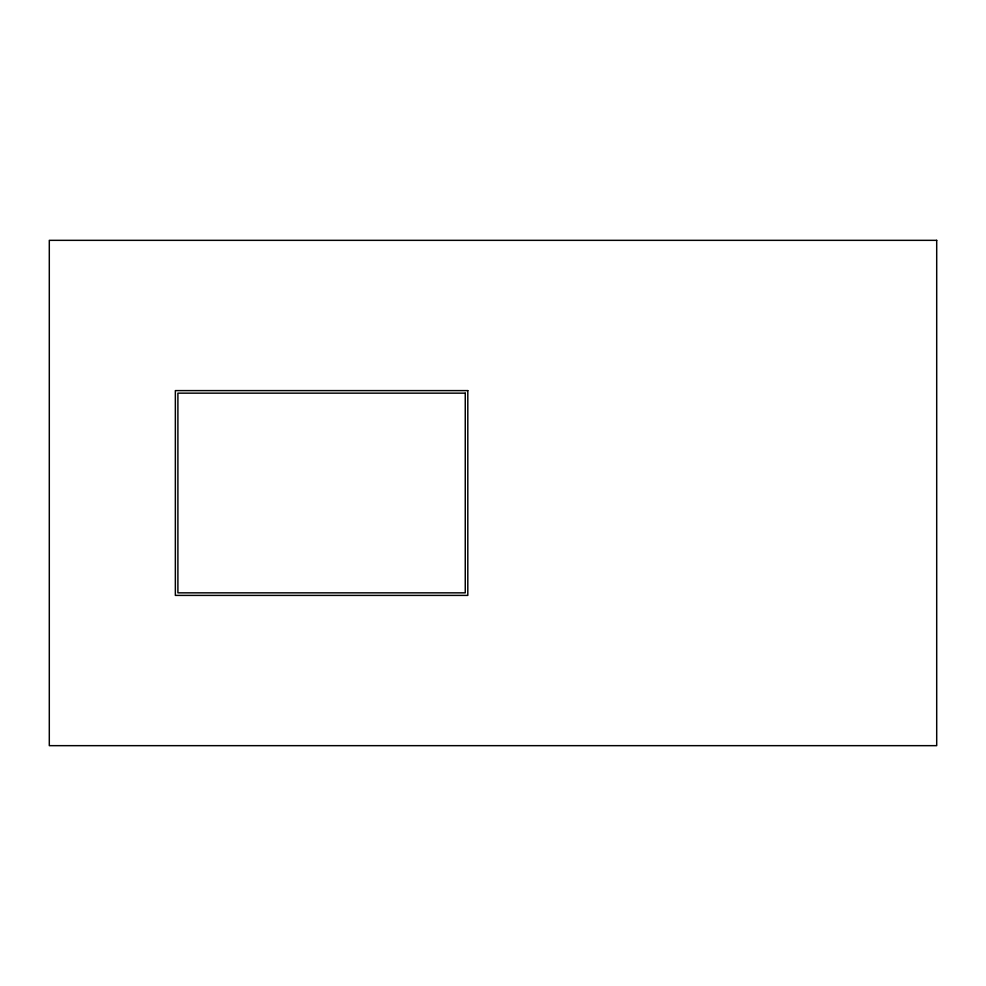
<?xml version="1.0" encoding="UTF-8"?>
<svg xmlns="http://www.w3.org/2000/svg" width="986" height="986" viewBox="0 0 986 986"><rect width="100%" height="100%" fill="white"/><g stroke="black" fill="none" stroke-linecap="round" stroke-linejoin="round"><path stroke-width="1.48" d="M936.7 240.337L49.3 240.337L49.3 745.662L936.7 745.662L936.7 240.337M467.808 390.604L175.348 390.604L175.348 595.396L467.808 595.396L467.808 390.604M465.256 393.155L177.899 393.155L177.899 592.845L465.256 592.845L465.256 393.155"/></g></svg>
